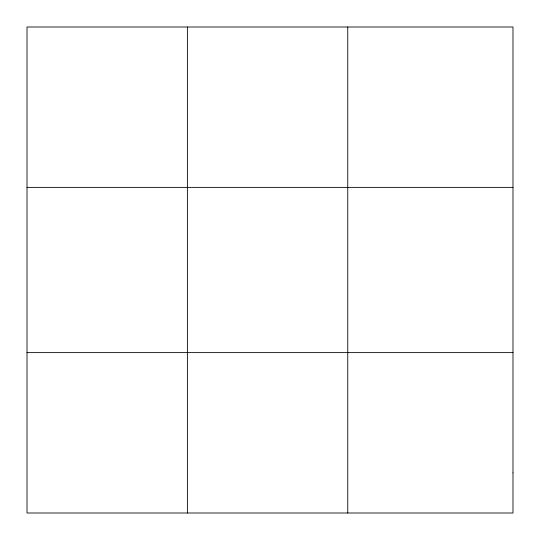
<?xml version="1.0" encoding="UTF-8"?>
<svg xmlns="http://www.w3.org/2000/svg" width="540" height="540" viewBox="0 0 540 540"><rect width="100%" height="100%" fill="white"/><g stroke="black" fill="none" stroke-linecap="round" stroke-linejoin="round"><path stroke-width="0.81" d="M187.387 513L187.387 27M347.753 513L347.753 27M27.014 187.38L512.987 187.38M27.014 352.62L512.987 352.62M512.987 472.905L512.987 513L27.014 513L27.014 27L512.987 27L512.987 472.905"/></g></svg>
